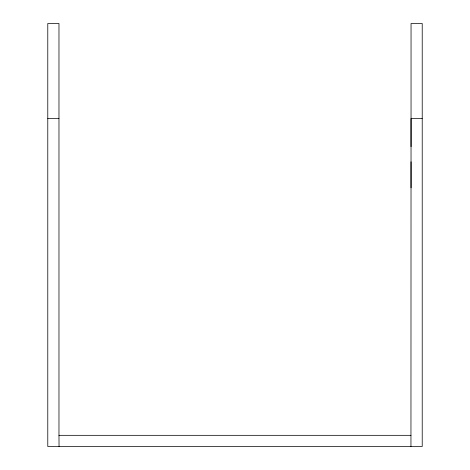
<?xml version="1.0" encoding="UTF-8"?>
<svg xmlns="http://www.w3.org/2000/svg" width="470" height="470" viewBox="0 0 470 470"><rect width="100%" height="100%" fill="white"/><g stroke="black" fill="none" stroke-linecap="round" stroke-linejoin="round"><path stroke-width="0.7" d="M410.956 446.5L411.044 118.516L422.219 118.516M47.781 118.516L58.973 118.516M411.044 146.669L411.044 23.5L422.219 23.5L422.219 446.5L47.781 446.5L47.781 23.5L58.973 23.5L58.973 435.326L410.956 435.326M58.973 435.326L59.044 446.5M411.044 161.803L411.044 187.841"/></g></svg>
